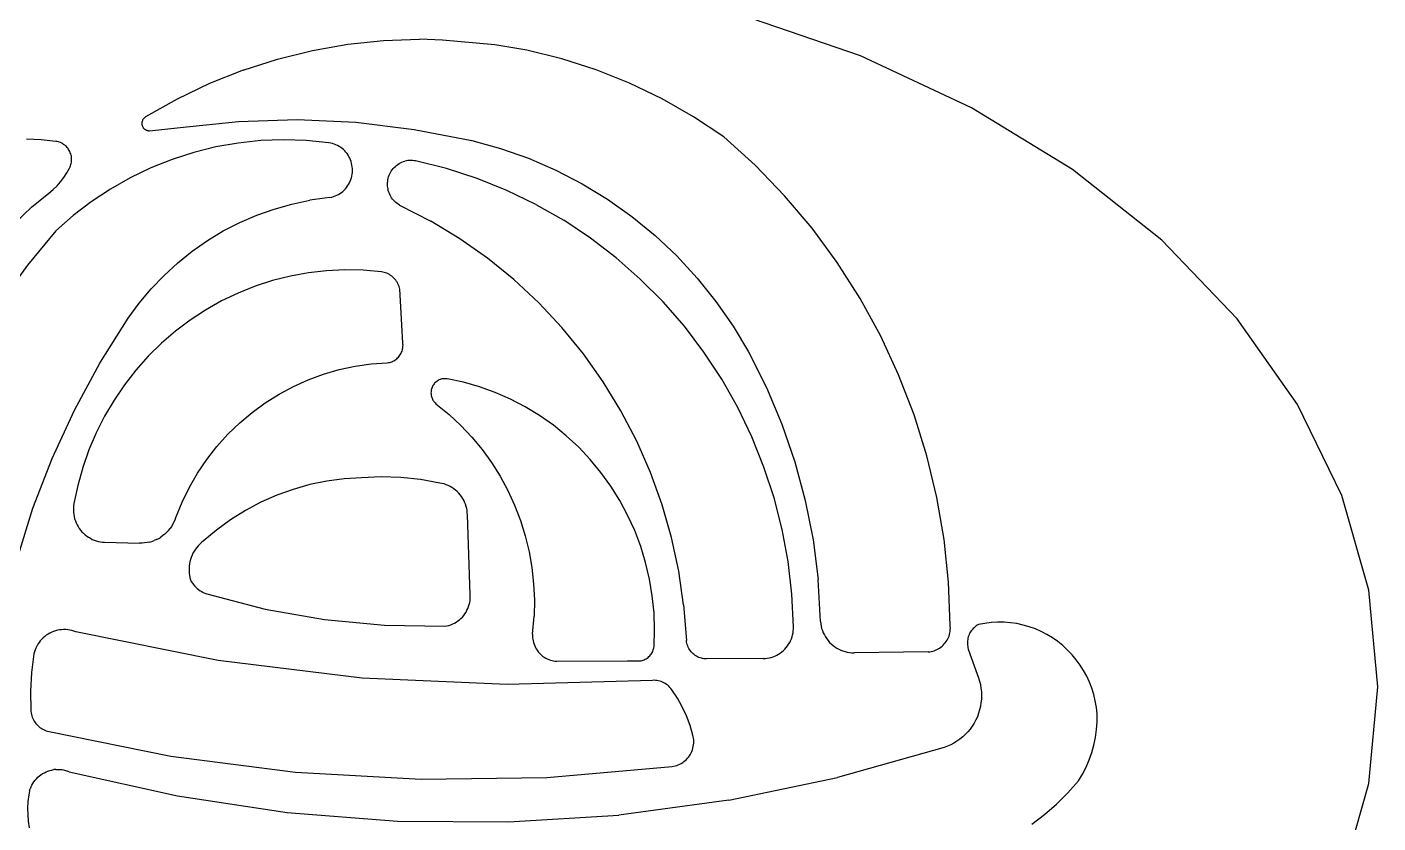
# Model space of a CAD drawing. Extents: x 396092 to 455492, y 17293 to 132793.
# Drawn here: x 413657.4 to 413787.5, y 60957.8 to 61034.6 of the extents above; entities that cross this region are included whole.
import ezdxf

# ---------------------------------------------------------------- set-up
doc = ezdxf.new("R2010")
doc.units = 0
doc.header["$LTSCALE"] = 1000
doc.header["$MEASUREMENT"] = 0
doc.layers.add('MU', color=34, linetype='Continuous')

msp = doc.modelspace()

# ---------------------------------------------------------------- linework, layer by layer
at = {"layer": 'MU', "color": 37}
for p, q in [((413737.66, 61031.78), (413726.13, 61035.75)), ((413684.86, 61032.31), (413688.28, 61032.91)), ((413688.28, 61032.91), (413691.73, 61033.27)), ((413691.73, 61033.27), (413695.19, 61033.39)), ((413697.41, 61033.31), (413695.19, 61033.39)), ((413702.45, 61032.85), (413697.41, 61033.31)), ((413705.52, 61032.32), (413702.45, 61032.85)), ((413678.19, 61030.42), (413681.5, 61031.48)), ((413681.5, 61031.48), (413684.86, 61032.31)), ((413708.89, 61031.49), (413705.52, 61032.32)), ((413712.19, 61030.43), (413708.89, 61031.49)), ((413748.38, 61026.78), (413737.66, 61031.78)), ((413678.19, 61030.42), (413674.96, 61029.13)), ((413715.42, 61029.14), (413712.19, 61030.43)), ((413674.96, 61029.13), (413671.83, 61027.62)), ((413718.56, 61027.63), (413715.42, 61029.14)), ((413671.83, 61027.62), (413668.8, 61025.9)), ((413721.58, 61025.91), (413718.56, 61027.63)), ((413758.11, 61020.83), (413748.38, 61026.78)), ((413668.44, 61025.34), (413668.43, 61025.29)), ((413668.43, 61025.29), (413668.43, 61025.24)), ((413668.43, 61025.24), (413668.44, 61025.2)), ((413668.45, 61025.43), (413668.44, 61025.38)), ((413668.44, 61025.38), (413668.44, 61025.34)), ((413668.44, 61025.2), (413668.44, 61025.15)), ((413668.44, 61025.15), (413668.45, 61025.1)), ((413668.46, 61025.47), (413668.45, 61025.43)), ((413668.45, 61025.1), (413668.47, 61025.06)), ((413668.48, 61025.52), (413668.46, 61025.47)), ((413668.47, 61025.06), (413668.48, 61025.02)), ((413668.49, 61025.56), (413668.48, 61025.52)), ((413668.48, 61025.02), (413668.5, 61024.97)), ((413668.51, 61025.6), (413668.49, 61025.56)), ((413668.5, 61024.97), (413668.52, 61024.93)), ((413668.54, 61025.65), (413668.51, 61025.6)), ((413668.52, 61024.93), (413668.55, 61024.89)), ((413668.56, 61025.68), (413668.54, 61025.65)), ((413668.55, 61024.89), (413668.57, 61024.85)), ((413668.59, 61025.72), (413668.56, 61025.68)), ((413668.57, 61024.85), (413668.6, 61024.82)), ((413668.62, 61025.76), (413668.59, 61025.72)), ((413668.6, 61024.82), (413668.63, 61024.78)), ((413668.65, 61025.79), (413668.62, 61025.76)), ((413668.63, 61024.78), (413668.67, 61024.75)), ((413668.69, 61025.82), (413668.65, 61025.79)), ((413668.72, 61025.85), (413668.69, 61025.82)), ((413668.76, 61025.87), (413668.72, 61025.85)), ((413668.8, 61025.9), (413668.76, 61025.87)), ((413669.17, 61024.57), (413672.13, 61024.89)), ((413672.13, 61024.89), (413677.75, 61025.47)), ((413677.75, 61025.47), (413683.4, 61025.64)), ((413683.4, 61025.64), (413689.05, 61025.38)), ((413689.05, 61025.38), (413694.67, 61024.7)), ((413724.49, 61023.98), (413721.58, 61025.91)), ((413658.74, 61023.69), (413657.31, 61023.74)), ((413660.16, 61023.54), (413658.74, 61023.69)), ((413660.27, 61023.52), (413660.16, 61023.54)), ((413660.39, 61023.5), (413660.27, 61023.52)), ((413660.5, 61023.46), (413660.39, 61023.5)), ((413668.67, 61024.75), (413668.7, 61024.72)), ((413668.7, 61024.72), (413668.74, 61024.69)), ((413668.74, 61024.69), (413668.78, 61024.67)), ((413668.78, 61024.67), (413668.82, 61024.65)), ((413668.82, 61024.65), (413668.86, 61024.63)), ((413668.86, 61024.63), (413668.9, 61024.61)), ((413668.9, 61024.61), (413668.95, 61024.6)), ((413668.95, 61024.6), (413668.99, 61024.59)), ((413668.99, 61024.59), (413669.04, 61024.58)), ((413669.04, 61024.58), (413669.08, 61024.57)), ((413669.08, 61024.57), (413669.13, 61024.57)), ((413669.13, 61024.57), (413669.17, 61024.57)), ((413679.9, 61023.61), (413677.72, 61023.38)), ((413682.09, 61023.69), (413679.9, 61023.61)), ((413684.28, 61023.62), (413682.09, 61023.69)), ((413686.46, 61023.4), (413684.28, 61023.62)), ((413694.67, 61024.7), (413700.22, 61023.61)), ((413700.22, 61023.61), (413702.98, 61022.86)), ((413727.52, 61021.24), (413724.49, 61023.98)), ((413660.6, 61023.42), (413660.5, 61023.46)), ((413660.71, 61023.37), (413660.6, 61023.42)), ((413660.81, 61023.31), (413660.71, 61023.37)), ((413660.9, 61023.25), (413660.81, 61023.31)), ((413661, 61023.18), (413660.9, 61023.25)), ((413661.08, 61023.11), (413661, 61023.18)), ((413661.17, 61023.03), (413661.08, 61023.11)), ((413661.24, 61022.94), (413661.17, 61023.03)), ((413661.32, 61022.85), (413661.24, 61022.94)), ((413661.38, 61022.75), (413661.32, 61022.85)), ((413661.44, 61022.65), (413661.38, 61022.75)), ((413661.49, 61022.55), (413661.44, 61022.65)), ((413661.54, 61022.44), (413661.49, 61022.55)), ((413661.58, 61022.33), (413661.54, 61022.44)), ((413661.61, 61022.22), (413661.58, 61022.33)), ((413661.64, 61022.11), (413661.61, 61022.22)), ((413673.43, 61022.47), (413671.34, 61021.8)), ((413675.56, 61023), (413673.43, 61022.47)), ((413677.72, 61023.38), (413675.56, 61023)), ((413686.63, 61023.37), (413686.46, 61023.4)), ((413686.8, 61023.33), (413686.63, 61023.37)), ((413686.96, 61023.28), (413686.8, 61023.33)), ((413687.13, 61023.22), (413686.96, 61023.28)), ((413687.28, 61023.15), (413687.13, 61023.22)), ((413687.43, 61023.06), (413687.28, 61023.15)), ((413687.58, 61022.97), (413687.43, 61023.06)), ((413687.72, 61022.86), (413687.58, 61022.97)), ((413687.85, 61022.75), (413687.72, 61022.86)), ((413687.98, 61022.63), (413687.85, 61022.75)), ((413688.09, 61022.5), (413687.98, 61022.63)), ((413688.2, 61022.36), (413688.09, 61022.5)), ((413688.3, 61022.22), (413688.2, 61022.36)), ((413688.39, 61022.07), (413688.3, 61022.22)), ((413702.98, 61022.86), (413705.68, 61021.91)), ((413661.22, 61020.51), (413661.47, 61020.97)), ((413661.47, 61020.97), (413661.52, 61021.08)), ((413661.52, 61021.08), (413661.56, 61021.19)), ((413661.56, 61021.19), (413661.6, 61021.3)), ((413661.6, 61021.3), (413661.63, 61021.41)), ((413661.63, 61021.41), (413661.65, 61021.53)), ((413661.65, 61021.99), (413661.64, 61022.11)), ((413661.66, 61021.88), (413661.65, 61021.99)), ((413661.65, 61021.53), (413661.66, 61021.64)), ((413661.66, 61021.76), (413661.66, 61021.88)), ((413661.66, 61021.64), (413661.66, 61021.76)), ((413669.3, 61020.98), (413667.31, 61020.03)), ((413671.34, 61021.8), (413669.3, 61020.98)), ((413688.47, 61021.91), (413688.39, 61022.07)), ((413688.54, 61021.75), (413688.47, 61021.91)), ((413688.6, 61021.59), (413688.54, 61021.75)), ((413688.64, 61021.42), (413688.6, 61021.59)), ((413688.68, 61021.25), (413688.64, 61021.42)), ((413688.71, 61021.07), (413688.68, 61021.25)), ((413688.72, 61020.9), (413688.71, 61021.07)), ((413688.72, 61020.72), (413688.72, 61020.9)), ((413692.56, 61020.8), (413692.65, 61020.92)), ((413692.65, 61020.92), (413692.75, 61021.03)), ((413692.75, 61021.03), (413692.86, 61021.13)), ((413692.86, 61021.13), (413692.98, 61021.23)), ((413692.98, 61021.23), (413693.1, 61021.32)), ((413693.1, 61021.32), (413693.22, 61021.4)), ((413693.22, 61021.4), (413693.36, 61021.47)), ((413693.36, 61021.47), (413693.49, 61021.53)), ((413693.49, 61021.53), (413693.63, 61021.59)), ((413693.63, 61021.59), (413693.77, 61021.63)), ((413693.92, 61021.66), (413693.77, 61021.63)), ((413694.07, 61021.69), (413693.92, 61021.66)), ((413694.21, 61021.7), (413694.07, 61021.69)), ((413694.36, 61021.7), (413694.21, 61021.7)), ((413694.51, 61021.7), (413694.36, 61021.7)), ((413694.66, 61021.68), (413694.51, 61021.7)), ((413694.8, 61021.66), (413694.66, 61021.68)), ((413697.8, 61020.91), (413694.8, 61021.66)), ((413700.74, 61019.96), (413697.8, 61020.91)), ((413705.68, 61021.91), (413708.31, 61020.78)), ((413730.36, 61018.29), (413727.52, 61021.24)), ((413660.26, 61019.26), (413660.61, 61019.65)), ((413660.61, 61019.65), (413660.93, 61020.07)), ((413660.93, 61020.07), (413661.22, 61020.51)), ((413667.31, 61020.03), (413665.4, 61018.94)), ((413688.43, 61019.54), (413688.51, 61019.7)), ((413688.51, 61019.7), (413688.57, 61019.86)), ((413688.57, 61019.86), (413688.62, 61020.03)), ((413688.62, 61020.03), (413688.67, 61020.2)), ((413688.67, 61020.2), (413688.7, 61020.37)), ((413688.7, 61020.37), (413688.72, 61020.55)), ((413688.72, 61020.55), (413688.72, 61020.72)), ((413692.1, 61019.54), (413692.12, 61019.69)), ((413692.12, 61019.69), (413692.14, 61019.84)), ((413692.14, 61019.84), (413692.17, 61019.99)), ((413692.17, 61019.99), (413692.21, 61020.13)), ((413692.21, 61020.13), (413692.26, 61020.27)), ((413692.26, 61020.27), (413692.33, 61020.41)), ((413692.33, 61020.41), (413692.39, 61020.55)), ((413692.39, 61020.55), (413692.47, 61020.68)), ((413692.47, 61020.68), (413692.56, 61020.8)), ((413703.6, 61018.8), (413700.74, 61019.96)), ((413708.31, 61020.78), (413710.86, 61019.46)), ((413766.69, 61014.01), (413758.11, 61020.83)), ((413657.8, 61017.19), (413659.48, 61018.56)), ((413659.48, 61018.56), (413659.88, 61018.89)), ((413659.88, 61018.89), (413660.26, 61019.26)), ((413665.4, 61018.94), (413663.56, 61017.72)), ((413686.89, 61018.22), (413687.05, 61018.28)), ((413687.05, 61018.28), (413687.21, 61018.35)), ((413687.21, 61018.35), (413687.37, 61018.42)), ((413687.37, 61018.42), (413687.51, 61018.51)), ((413687.51, 61018.51), (413687.66, 61018.61)), ((413687.66, 61018.61), (413687.79, 61018.72)), ((413687.79, 61018.72), (413687.92, 61018.84)), ((413687.92, 61018.84), (413688.04, 61018.96)), ((413688.04, 61018.96), (413688.15, 61019.1)), ((413688.15, 61019.1), (413688.26, 61019.24)), ((413688.26, 61019.24), (413688.35, 61019.39)), ((413688.35, 61019.39), (413688.43, 61019.54)), ((413692.1, 61019.38), (413692.1, 61019.54)), ((413692.11, 61019.23), (413692.1, 61019.38)), ((413692.12, 61019.08), (413692.11, 61019.23)), ((413692.15, 61018.93), (413692.12, 61019.08)), ((413692.18, 61018.79), (413692.15, 61018.93)), ((413692.23, 61018.64), (413692.18, 61018.79)), ((413692.28, 61018.5), (413692.23, 61018.64)), ((413692.35, 61018.36), (413692.28, 61018.5)), ((413692.42, 61018.23), (413692.35, 61018.36)), ((413706.39, 61017.46), (413703.6, 61018.8)), ((413710.86, 61019.46), (413713.31, 61017.96)), ((413733.01, 61015.16), (413730.36, 61018.29)), ((413656.22, 61015.7), (413657.8, 61017.19)), ((413663.56, 61017.72), (413661.8, 61016.38)), ((413679.5, 61016.42), (413681.18, 61017.02)), ((413681.18, 61017.02), (413682.89, 61017.5)), ((413682.89, 61017.5), (413684.63, 61017.87)), ((413686.56, 61018.14), (413684.63, 61017.87)), ((413686.56, 61018.14), (413686.73, 61018.17)), ((413686.73, 61018.17), (413686.89, 61018.22)), ((413692.5, 61018.1), (413692.42, 61018.23)), ((413692.59, 61017.98), (413692.5, 61018.1)), ((413692.69, 61017.86), (413692.59, 61017.98)), ((413692.79, 61017.76), (413692.69, 61017.86)), ((413692.9, 61017.65), (413692.79, 61017.76)), ((413693.02, 61017.56), (413692.9, 61017.65)), ((413693.14, 61017.48), (413693.02, 61017.56)), ((413693.27, 61017.4), (413693.14, 61017.48)), ((413693.27, 61017.4), (413696.29, 61015.84)), ((413706.39, 61017.46), (413709.08, 61015.93)), ((413713.31, 61017.96), (413715.65, 61016.3)), ((413661.8, 61016.38), (413660.14, 61014.92)), ((413676.28, 61014.9), (413677.87, 61015.72)), ((413677.87, 61015.72), (413679.5, 61016.42)), ((413699.08, 61014.15), (413696.29, 61015.84)), ((413711.66, 61014.21), (413709.08, 61015.93)), ((413715.65, 61016.3), (413717.88, 61014.47)), ((413660.14, 61014.92), (413657.43, 61011.62)), ((413674.76, 61013.98), (413676.28, 61014.9)), ((413717.88, 61014.47), (413719.98, 61012.49)), ((413735.44, 61011.85), (413733.01, 61015.16)), ((413673.29, 61012.95), (413674.76, 61013.98)), ((413701.75, 61012.27), (413699.08, 61014.15)), ((413714.13, 61012.32), (413711.66, 61014.21)), ((413773.96, 61006.42), (413766.69, 61014.01)), ((413670.58, 61010.62), (413671.9, 61011.83)), ((413671.9, 61011.83), (413673.29, 61012.95)), ((413704.28, 61010.21), (413701.75, 61012.27)), ((413716.46, 61010.27), (413714.13, 61012.32)), ((413719.98, 61012.49), (413721.93, 61010.36)), ((413737.65, 61008.38), (413735.44, 61011.85)), ((413657.43, 61011.62), (413654.95, 61008.15)), ((413669.34, 61009.32), (413670.58, 61010.62)), ((413682.74, 61010.55), (413681.03, 61010.12)), ((413684.48, 61010.86), (413682.74, 61010.55)), ((413686.23, 61011.06), (413684.48, 61010.86)), ((413687.99, 61011.15), (413686.23, 61011.06)), ((413689.76, 61011.11), (413687.99, 61011.15)), ((413691.52, 61010.95), (413689.76, 61011.11)), ((413691.65, 61010.93), (413691.52, 61010.95)), ((413691.78, 61010.9), (413691.65, 61010.93)), ((413691.91, 61010.87), (413691.78, 61010.9)), ((413692.04, 61010.82), (413691.91, 61010.87)), ((413692.16, 61010.76), (413692.04, 61010.82)), ((413692.28, 61010.7), (413692.16, 61010.76)), ((413692.4, 61010.62), (413692.28, 61010.7)), ((413692.51, 61010.54), (413692.4, 61010.62)), ((413692.62, 61010.46), (413692.51, 61010.54)), ((413692.72, 61010.36), (413692.62, 61010.46)), ((413668.19, 61007.94), (413669.34, 61009.32)), ((413679.35, 61009.57), (413677.71, 61008.91)), ((413681.03, 61010.12), (413679.35, 61009.57)), ((413692.81, 61010.26), (413692.72, 61010.36)), ((413692.9, 61010.15), (413692.81, 61010.26)), ((413692.98, 61010.04), (413692.9, 61010.15)), ((413693.05, 61009.92), (413692.98, 61010.04)), ((413693.11, 61009.8), (413693.05, 61009.92)), ((413693.17, 61009.68), (413693.11, 61009.8)), ((413693.22, 61009.55), (413693.17, 61009.68)), ((413693.26, 61009.41), (413693.22, 61009.55)), ((413693.29, 61009.28), (413693.26, 61009.41)), ((413693.58, 61004.11), (413693.29, 61009.28)), ((413706.67, 61007.98), (413704.28, 61010.21)), ((413718.66, 61008.06), (413716.46, 61010.27)), ((413721.93, 61010.36), (413723.74, 61008.11)), ((413667.13, 61006.48), (413668.19, 61007.94)), ((413676.11, 61008.15), (413674.57, 61007.28)), ((413677.71, 61008.91), (413676.11, 61008.15)), ((413708.91, 61005.59), (413706.67, 61007.98)), ((413720.7, 61005.71), (413718.66, 61008.06)), ((413723.74, 61008.11), (413725.39, 61005.73)), ((413739.62, 61004.77), (413737.65, 61008.38)), ((413674.57, 61007.28), (413673.08, 61006.3)), ((413664.39, 61002.15), (413667.13, 61006.48)), ((413673.08, 61006.3), (413671.67, 61005.23)), ((413710.98, 61003.05), (413708.91, 61005.59)), ((413722.59, 61003.22), (413720.7, 61005.71)), ((413725.39, 61005.73), (413726.88, 61003.24)), ((413779.78, 60998.18), (413773.96, 61006.42)), ((413670.32, 61004.07), (413669.05, 61002.82)), ((413671.67, 61005.23), (413670.32, 61004.07)), ((413693.59, 61004), (413693.58, 61004.11)), ((413693.6, 61003.88), (413693.59, 61004)), ((413741.35, 61001.03), (413739.62, 61004.77)), ((413669.05, 61002.82), (413667.86, 61001.49)), ((413692.99, 61002.58), (413693.08, 61002.66)), ((413693.08, 61002.66), (413693.16, 61002.74)), ((413693.16, 61002.74), (413693.23, 61002.83)), ((413693.23, 61002.83), (413693.3, 61002.92)), ((413693.3, 61002.92), (413693.36, 61003.01)), ((413693.36, 61003.01), (413693.41, 61003.11)), ((413693.41, 61003.11), (413693.46, 61003.22)), ((413693.46, 61003.22), (413693.5, 61003.32)), ((413693.5, 61003.32), (413693.53, 61003.43)), ((413693.53, 61003.43), (413693.56, 61003.54)), ((413693.56, 61003.54), (413693.58, 61003.65)), ((413693.58, 61003.65), (413693.59, 61003.77)), ((413693.59, 61003.77), (413693.6, 61003.88)), ((413712.88, 61000.37), (413710.98, 61003.05)), ((413724.3, 61000.6), (413722.59, 61003.22)), ((413726.88, 61003.24), (413728.61, 60999.81)), ((413661.94, 60997.64), (413664.39, 61002.15)), ((413667.86, 61001.49), (413666.76, 61000.08)), ((413685.94, 61001.1), (413687.45, 61001.54)), ((413687.45, 61001.54), (413688.97, 61001.86)), ((413688.97, 61001.86), (413690.52, 61002.08)), ((413690.52, 61002.08), (413692.08, 61002.19)), ((413692.08, 61002.19), (413692.19, 61002.21)), ((413692.19, 61002.21), (413692.3, 61002.23)), ((413692.3, 61002.23), (413692.41, 61002.26)), ((413692.41, 61002.26), (413692.51, 61002.3)), ((413692.51, 61002.3), (413692.62, 61002.34)), ((413692.62, 61002.34), (413692.72, 61002.39)), ((413692.72, 61002.39), (413692.81, 61002.45)), ((413692.81, 61002.45), (413692.91, 61002.51)), ((413692.91, 61002.51), (413692.99, 61002.58)), ((413666.76, 61000.08), (413665.76, 60998.6)), ((413683.05, 60999.92), (413684.47, 61000.56)), ((413684.47, 61000.56), (413685.94, 61001.1)), ((413696.53, 61000.07), (413696.48, 61000)), ((413696.59, 61000.15), (413696.53, 61000.07)), ((413696.64, 61000.22), (413696.59, 61000.15)), ((413696.71, 61000.28), (413696.64, 61000.22)), ((413696.77, 61000.34), (413696.71, 61000.28)), ((413696.84, 61000.4), (413696.77, 61000.34)), ((413696.92, 61000.45), (413696.84, 61000.4)), ((413696.99, 61000.5), (413696.92, 61000.45)), ((413697.07, 61000.54), (413696.99, 61000.5)), ((413697.16, 61000.57), (413697.07, 61000.54)), ((413697.24, 61000.6), (413697.16, 61000.57)), ((413697.33, 61000.63), (413697.24, 61000.6)), ((413697.42, 61000.64), (413697.33, 61000.63)), ((413697.5, 61000.66), (413697.42, 61000.64)), ((413697.59, 61000.66), (413697.5, 61000.66)), ((413697.68, 61000.66), (413697.59, 61000.66)), ((413697.77, 61000.66), (413697.68, 61000.66)), ((413697.86, 61000.64), (413697.77, 61000.66)), ((413699.43, 61000.31), (413697.86, 61000.64)), ((413700.97, 60999.87), (413699.43, 61000.31)), ((413714.59, 60997.56), (413712.88, 61000.37)), ((413725.84, 60997.88), (413724.3, 61000.6)), ((413742.84, 60997.18), (413741.35, 61001.03)), ((413680.33, 60998.34), (413681.66, 60999.18)), ((413681.66, 60999.18), (413683.05, 60999.92)), ((413696.3, 60999.39), (413696.29, 60999.3)), ((413696.29, 60999.3), (413696.3, 60999.21)), ((413696.31, 60999.48), (413696.3, 60999.39)), ((413696.3, 60999.21), (413696.3, 60999.12)), ((413696.3, 60999.12), (413696.32, 60999.03)), ((413696.32, 60999.57), (413696.31, 60999.48)), ((413696.34, 60999.66), (413696.32, 60999.57)), ((413696.32, 60999.03), (413696.34, 60998.94)), ((413696.37, 60999.75), (413696.34, 60999.66)), ((413696.34, 60998.94), (413696.36, 60998.85)), ((413696.36, 60998.85), (413696.4, 60998.77)), ((413696.4, 60999.84), (413696.37, 60999.75)), ((413696.44, 60999.92), (413696.4, 60999.84)), ((413696.4, 60998.77), (413696.43, 60998.68)), ((413696.48, 61000), (413696.44, 60999.92)), ((413702.48, 60999.33), (413700.97, 60999.87)), ((413703.96, 60998.68), (413702.48, 60999.33)), ((413728.61, 60999.81), (413730.1, 60996.27)), ((413659.79, 60992.98), (413661.94, 60997.64)), ((413665.76, 60998.6), (413664.85, 60997.06)), ((413679.06, 60997.41), (413680.33, 60998.34)), ((413696.43, 60998.68), (413696.48, 60998.6)), ((413696.48, 60998.6), (413696.52, 60998.53)), ((413696.52, 60998.53), (413696.58, 60998.45)), ((413696.58, 60998.45), (413696.63, 60998.38)), ((413696.63, 60998.38), (413696.7, 60998.32)), ((413696.7, 60998.32), (413696.76, 60998.25)), ((413696.76, 60998.25), (413698.03, 60997.22)), ((413705.38, 60997.94), (413703.96, 60998.68)), ((413706.76, 60997.1), (413705.38, 60997.94)), ((413716.11, 60994.64), (413714.59, 60997.56)), ((413727.2, 60995.05), (413725.84, 60997.88)), ((413784.05, 60989.41), (413779.78, 60998.18)), ((413664.85, 60997.06), (413664.04, 60995.45)), ((413676.73, 60995.3), (413677.86, 60996.39)), ((413677.86, 60996.39), (413679.06, 60997.41)), ((413698.03, 60997.22), (413699.17, 60996.16)), ((413699.17, 60996.16), (413700.23, 60995.03)), ((413708.08, 60996.18), (413706.76, 60997.1)), ((413709.33, 60995.16), (413708.08, 60996.18)), ((413730.1, 60996.27), (413731.35, 60992.63)), ((413744.06, 60993.23), (413742.84, 60997.18)), ((413664.04, 60995.45), (413663.34, 60993.8)), ((413675.67, 60994.12), (413676.73, 60995.3)), ((413700.23, 60995.03), (413701.22, 60993.83)), ((413710.52, 60994.06), (413709.33, 60995.16)), ((413728.37, 60992.14), (413727.2, 60995.05)), ((413663.34, 60993.8), (413662.75, 60992.11)), ((413674.7, 60992.87), (413675.67, 60994.12)), ((413701.22, 60993.83), (413702.13, 60992.57)), ((413711.63, 60992.88), (413710.52, 60994.06)), ((413717.44, 60991.62), (413716.11, 60994.64)), ((413657.94, 60988.17), (413659.79, 60992.98)), ((413673.81, 60991.56), (413674.7, 60992.87)), ((413702.13, 60992.57), (413702.96, 60991.25)), ((413712.66, 60991.63), (413711.63, 60992.88)), ((413731.35, 60992.63), (413732.35, 60988.91)), ((413745.03, 60989.22), (413744.06, 60993.23)), ((413662.75, 60992.11), (413662.26, 60990.37)), ((413673.02, 60990.19), (413673.81, 60991.56)), ((413687.91, 60991.01), (413686.25, 60990.79)), ((413689.58, 60991.11), (413687.91, 60991.01)), ((413691.48, 60991.19), (413689.58, 60991.11)), ((413693.38, 60991.14), (413691.48, 60991.19)), ((413695.27, 60990.94), (413693.38, 60991.14)), ((413697.14, 60990.6), (413695.27, 60990.94)), ((413702.96, 60991.25), (413703.7, 60989.88)), ((413713.61, 60990.31), (413712.66, 60991.63)), ((413718.55, 60988.51), (413717.44, 60991.62)), ((413729.34, 60989.16), (413728.37, 60992.14)), ((413662.26, 60990.37), (413661.89, 60988.61)), ((413672.32, 60988.76), (413673.02, 60990.19)), ((413683, 60989.99), (413681.43, 60989.42)), ((413684.61, 60990.45), (413683, 60989.99)), ((413686.25, 60990.79), (413684.61, 60990.45)), ((413697.35, 60990.56), (413697.14, 60990.6)), ((413697.55, 60990.51), (413697.35, 60990.56)), ((413697.75, 60990.44), (413697.55, 60990.51)), ((413697.94, 60990.36), (413697.75, 60990.44)), ((413698.13, 60990.27), (413697.94, 60990.36)), ((413698.31, 60990.17), (413698.13, 60990.27)), ((413698.49, 60990.05), (413698.31, 60990.17)), ((413698.65, 60989.92), (413698.49, 60990.05)), ((413698.81, 60989.78), (413698.65, 60989.92)), ((413698.96, 60989.63), (413698.81, 60989.78)), ((413699.09, 60989.47), (413698.96, 60989.63)), ((413703.7, 60989.88), (413704.35, 60988.46)), ((413714.48, 60988.93), (413713.61, 60990.31)), ((413661.86, 60988.41), (413661.84, 60988.2)), ((413661.89, 60988.61), (413661.86, 60988.41)), ((413671.71, 60987.29), (413672.32, 60988.76)), ((413679.9, 60988.74), (413678.42, 60987.95)), ((413681.43, 60989.42), (413679.9, 60988.74)), ((413699.22, 60989.3), (413699.09, 60989.47)), ((413699.34, 60989.13), (413699.22, 60989.3)), ((413699.44, 60988.94), (413699.34, 60989.13)), ((413699.53, 60988.75), (413699.44, 60988.94)), ((413699.61, 60988.55), (413699.53, 60988.75)), ((413699.68, 60988.35), (413699.61, 60988.55)), ((413699.73, 60988.15), (413699.68, 60988.35)), ((413704.35, 60988.46), (413704.91, 60987)), ((413715.24, 60987.5), (413714.48, 60988.93)), ((413719.46, 60985.34), (413718.55, 60988.51)), ((413730.12, 60986.11), (413729.34, 60989.16)), ((413732.35, 60988.91), (413733.1, 60985.13)), ((413745.72, 60985.14), (413745.03, 60989.22)), ((413786.65, 60980.28), (413784.05, 60989.41)), ((413656.41, 60983.26), (413657.94, 60988.17)), ((413661.84, 60988.2), (413661.84, 60987.99)), ((413661.84, 60987.99), (413661.85, 60987.78)), ((413661.85, 60987.78), (413661.87, 60987.57)), ((413661.87, 60987.57), (413661.91, 60987.37)), ((413661.91, 60987.37), (413661.96, 60987.16)), ((413661.96, 60987.16), (413662.03, 60986.97)), ((413671.53, 60986.84), (413671.63, 60987.06)), ((413671.63, 60987.06), (413671.71, 60987.29)), ((413676.99, 60987.06), (413675.63, 60986.07)), ((413678.42, 60987.95), (413676.99, 60987.06)), ((413699.77, 60987.94), (413699.73, 60988.15)), ((413699.79, 60987.73), (413699.77, 60987.94)), ((413699.8, 60987.52), (413699.79, 60987.73)), ((413700.07, 60979.85), (413699.8, 60987.52)), ((413715.92, 60986.02), (413715.24, 60987.5)), ((413662.03, 60986.97), (413662.1, 60986.77)), ((413662.1, 60986.77), (413662.19, 60986.58)), ((413662.19, 60986.58), (413662.29, 60986.4)), ((413662.29, 60986.4), (413662.4, 60986.23)), ((413662.4, 60986.23), (413662.53, 60986.06)), ((413662.53, 60986.06), (413662.66, 60985.9)), ((413662.66, 60985.9), (413662.81, 60985.75)), ((413662.81, 60985.75), (413662.96, 60985.61)), ((413670.65, 60985.68), (413670.83, 60985.85)), ((413670.83, 60985.85), (413670.99, 60986.03)), ((413670.99, 60986.03), (413671.15, 60986.21)), ((413671.29, 60986.41), (413671.15, 60986.21)), ((413671.42, 60986.62), (413671.29, 60986.41)), ((413671.42, 60986.62), (413671.53, 60986.84)), ((413675.63, 60986.07), (413674.35, 60984.98)), ((413704.91, 60987), (413705.38, 60985.51)), ((413716.5, 60984.49), (413715.92, 60986.02)), ((413730.69, 60983.02), (413730.12, 60986.11)), ((413662.96, 60985.61), (413663.12, 60985.49)), ((413663.12, 60985.49), (413663.29, 60985.37)), ((413663.29, 60985.37), (413663.47, 60985.27)), ((413663.47, 60985.27), (413663.65, 60985.17)), ((413663.65, 60985.17), (413663.84, 60985.09)), ((413663.84, 60985.09), (413664.04, 60985.03)), ((413664.04, 60985.03), (413664.24, 60984.97)), ((413664.24, 60984.97), (413664.44, 60984.93)), ((413664.44, 60984.93), (413664.64, 60984.91)), ((413664.64, 60984.91), (413664.84, 60984.89)), ((413664.84, 60984.89), (413668.21, 60984.8)), ((413668.45, 60984.8), (413668.21, 60984.8)), ((413668.69, 60984.82), (413668.45, 60984.8)), ((413668.93, 60984.85), (413668.69, 60984.82)), ((413669.16, 60984.9), (413668.93, 60984.85)), ((413669.16, 60984.9), (413669.4, 60984.97)), ((413669.4, 60984.97), (413669.62, 60985.05)), ((413669.84, 60985.15), (413669.62, 60985.05)), ((413669.84, 60985.15), (413670.06, 60985.26)), ((413670.06, 60985.26), (413670.26, 60985.39)), ((413670.46, 60985.53), (413670.26, 60985.39)), ((413670.65, 60985.68), (413670.46, 60985.53)), ((413673.86, 60984.55), (413673.72, 60984.38)), ((413674.02, 60984.7), (413673.86, 60984.55)), ((413674.18, 60984.85), (413674.02, 60984.7)), ((413674.35, 60984.98), (413674.18, 60984.85)), ((413705.38, 60985.51), (413705.74, 60983.98)), ((413716.97, 60982.93), (413716.5, 60984.49)), ((413720.16, 60982.11), (413719.46, 60985.34)), ((413733.1, 60985.13), (413733.58, 60981.31)), ((413746.15, 60981.03), (413745.72, 60985.14)), ((413673.12, 60983.23), (413673.06, 60983.01)), ((413673.19, 60983.43), (413673.12, 60983.23)), ((413673.27, 60983.64), (413673.19, 60983.43)), ((413673.36, 60983.83), (413673.27, 60983.64)), ((413673.47, 60984.02), (413673.36, 60983.83)), ((413673.59, 60984.21), (413673.47, 60984.02)), ((413673.72, 60984.38), (413673.59, 60984.21)), ((413705.74, 60983.98), (413706.01, 60982.44)), ((413672.99, 60982.58), (413672.98, 60982.36)), ((413672.98, 60982.36), (413672.98, 60982.14)), ((413672.98, 60982.14), (413672.99, 60981.92)), ((413673.02, 60982.8), (413672.99, 60982.58)), ((413672.99, 60981.92), (413673.02, 60981.71)), ((413673.06, 60983.01), (413673.02, 60982.8)), ((413706.01, 60982.44), (413706.18, 60980.88)), ((413717.34, 60981.34), (413716.97, 60982.93)), ((413720.63, 60978.84), (413720.16, 60982.11)), ((413731.06, 60979.89), (413730.69, 60983.02)), ((413673.02, 60981.71), (413673.06, 60981.49)), ((413673.06, 60981.49), (413673.12, 60981.28)), ((413673.12, 60981.28), (413673.2, 60981.12)), ((413673.2, 60981.12), (413673.29, 60980.97)), ((413673.29, 60980.97), (413673.4, 60980.82)), ((413673.4, 60980.82), (413673.51, 60980.68)), ((413673.51, 60980.68), (413673.63, 60980.55)), ((413673.63, 60980.55), (413673.76, 60980.43)), ((413706.18, 60980.88), (413706.25, 60979.32)), ((413717.61, 60979.72), (413717.34, 60981.34)), ((413733.81, 60977.24), (413733.58, 60981.31)), ((413746.31, 60976.89), (413746.15, 60981.03)), ((413673.76, 60980.43), (413673.9, 60980.32)), ((413673.9, 60980.32), (413674.04, 60980.22)), ((413674.04, 60980.22), (413674.2, 60980.13)), ((413674.2, 60980.13), (413674.35, 60980.05)), ((413674.35, 60980.05), (413674.51, 60979.98)), ((413674.51, 60979.98), (413674.68, 60979.92)), ((413674.68, 60979.92), (413680.31, 60978.45)), ((413700.02, 60979.07), (413700.05, 60979.26)), ((413700.05, 60979.26), (413700.07, 60979.46)), ((413700.08, 60979.65), (413700.07, 60979.85)), ((413700.07, 60979.46), (413700.08, 60979.65)), ((413706.25, 60979.32), (413706.22, 60977.75)), ((413717.78, 60978.1), (413717.61, 60979.72)), ((413731.22, 60976.75), (413731.06, 60979.89)), ((413787.53, 60970.95), (413786.65, 60980.28)), ((413680.31, 60978.45), (413686.04, 60977.44)), ((413699.44, 60977.83), (413699.56, 60977.99)), ((413699.56, 60977.99), (413699.67, 60978.15)), ((413699.67, 60978.15), (413699.76, 60978.33)), ((413699.76, 60978.33), (413699.84, 60978.5)), ((413699.84, 60978.5), (413699.91, 60978.69)), ((413699.91, 60978.69), (413699.97, 60978.88)), ((413699.97, 60978.88), (413700.02, 60979.07)), ((413717.83, 60976.46), (413717.78, 60978.1)), ((413720.63, 60978.84), (413720.9, 60975.41)), ((413686.04, 60977.44), (413691.82, 60976.89)), ((413691.82, 60976.89), (413697.63, 60976.79)), ((413697.63, 60976.79), (413697.82, 60976.83)), ((413697.82, 60976.83), (413698.01, 60976.87)), ((413698.01, 60976.87), (413698.2, 60976.93)), ((413698.2, 60976.93), (413698.38, 60977.01)), ((413698.38, 60977.01), (413698.55, 60977.09)), ((413698.55, 60977.09), (413698.72, 60977.19)), ((413698.72, 60977.19), (413698.88, 60977.3)), ((413698.88, 60977.3), (413699.03, 60977.41)), ((413699.03, 60977.41), (413699.18, 60977.54)), ((413699.18, 60977.54), (413699.32, 60977.68)), ((413699.32, 60977.68), (413699.44, 60977.83)), ((413706.08, 60976.02), (413706.22, 60977.75)), ((413731.22, 60976.55), (413731.22, 60976.75)), ((413733.81, 60977.24), (413733.84, 60977.01)), ((413733.84, 60977.01), (413733.88, 60976.79)), ((413733.88, 60976.79), (413733.93, 60976.58)), ((413746.32, 60976.74), (413746.31, 60976.89)), ((413746.33, 60976.59), (413746.32, 60976.74)), ((413748.61, 60976.65), (413748.52, 60976.56)), ((413748.71, 60976.74), (413748.61, 60976.65)), ((413748.81, 60976.82), (413748.71, 60976.74)), ((413748.92, 60976.89), (413748.81, 60976.82)), ((413749.04, 60976.95), (413748.92, 60976.89)), ((413749.65, 60977.07), (413749.04, 60976.95)), ((413750.26, 60977.15), (413749.65, 60977.07)), ((413750.88, 60977.19), (413750.26, 60977.15)), ((413751.5, 60977.18), (413750.88, 60977.19)), ((413752.12, 60977.13), (413751.5, 60977.18)), ((413752.73, 60977.04), (413752.12, 60977.13)), ((413753.34, 60976.91), (413752.73, 60977.04)), ((413753.93, 60976.74), (413753.34, 60976.91)), ((413754.52, 60976.53), (413753.93, 60976.74)), ((413658.65, 60975.37), (413658.53, 60975.22)), ((413658.78, 60975.52), (413658.65, 60975.37)), ((413658.93, 60975.67), (413658.78, 60975.52)), ((413659.08, 60975.8), (413658.93, 60975.67)), ((413659.23, 60975.92), (413659.08, 60975.8)), ((413659.4, 60976.03), (413659.23, 60975.92)), ((413659.57, 60976.13), (413659.4, 60976.03)), ((413659.75, 60976.22), (413659.57, 60976.13)), ((413659.93, 60976.29), (413659.75, 60976.22)), ((413660.12, 60976.35), (413659.93, 60976.29)), ((413660.31, 60976.4), (413660.12, 60976.35)), ((413660.51, 60976.44), (413660.31, 60976.4)), ((413660.7, 60976.46), (413660.51, 60976.44)), ((413660.9, 60976.47), (413660.7, 60976.46)), ((413661.1, 60976.47), (413660.9, 60976.47)), ((413661.29, 60976.45), (413661.1, 60976.47)), ((413661.49, 60976.42), (413661.29, 60976.45)), ((413661.68, 60976.38), (413661.49, 60976.42)), ((413661.87, 60976.32), (413661.68, 60976.38)), ((413662.06, 60976.25), (413661.87, 60976.32)), ((413675.78, 60973.5), (413662.06, 60976.25)), ((413706.08, 60976.02), (413706.08, 60975.86)), ((413706.08, 60975.86), (413706.08, 60975.69)), ((413706.08, 60975.69), (413706.1, 60975.53)), ((413706.1, 60975.53), (413706.13, 60975.37)), ((413706.13, 60975.37), (413706.17, 60975.21)), ((413717.78, 60974.83), (413717.83, 60976.46)), ((413720.92, 60975.28), (413720.9, 60975.41)), ((413730.85, 60975.23), (413730.94, 60975.4)), ((413730.94, 60975.4), (413731.02, 60975.59)), ((413731.02, 60975.59), (413731.08, 60975.77)), ((413731.08, 60975.77), (413731.13, 60975.96)), ((413731.13, 60975.96), (413731.18, 60976.16)), ((413731.18, 60976.16), (413731.2, 60976.36)), ((413731.2, 60976.36), (413731.22, 60976.55)), ((413733.93, 60976.58), (413734, 60976.37)), ((413734, 60976.37), (413734.09, 60976.16)), ((413734.09, 60976.16), (413734.19, 60975.96)), ((413734.19, 60975.96), (413734.3, 60975.77)), ((413734.3, 60975.77), (413734.42, 60975.59)), ((413734.42, 60975.59), (413734.56, 60975.41)), ((413734.56, 60975.41), (413734.7, 60975.24)), ((413745.84, 60975.19), (413745.93, 60975.32)), ((413745.93, 60975.32), (413746.01, 60975.44)), ((413746.01, 60975.44), (413746.08, 60975.58)), ((413746.08, 60975.58), (413746.15, 60975.71)), ((413746.15, 60975.71), (413746.2, 60975.85)), ((413746.2, 60975.85), (413746.24, 60976)), ((413746.24, 60976), (413746.28, 60976.14)), ((413746.28, 60976.14), (413746.3, 60976.29)), ((413746.3, 60976.29), (413746.32, 60976.44)), ((413746.32, 60976.44), (413746.33, 60976.59)), ((413747.98, 60975.38), (413747.97, 60975.25)), ((413748, 60975.51), (413747.98, 60975.38)), ((413748.02, 60975.64), (413748, 60975.51)), ((413748.06, 60975.77), (413748.02, 60975.64)), ((413748.1, 60975.89), (413748.06, 60975.77)), ((413748.15, 60976.02), (413748.1, 60975.89)), ((413748.21, 60976.14), (413748.15, 60976.02)), ((413748.28, 60976.25), (413748.21, 60976.14)), ((413748.35, 60976.36), (413748.28, 60976.25)), ((413748.43, 60976.46), (413748.35, 60976.36)), ((413748.52, 60976.56), (413748.43, 60976.46)), ((413755.09, 60976.28), (413754.52, 60976.53)), ((413755.64, 60976), (413755.09, 60976.28)), ((413756.17, 60975.67), (413755.64, 60976)), ((413756.68, 60975.31), (413756.17, 60975.67)), ((413757.17, 60974.92), (413756.68, 60975.31)), ((413658.04, 60974.12), (413657.81, 60972.33)), ((413658.09, 60974.32), (413658.04, 60974.12)), ((413658.16, 60974.51), (413658.09, 60974.32)), ((413658.23, 60974.69), (413658.16, 60974.51)), ((413658.32, 60974.87), (413658.23, 60974.69)), ((413658.42, 60975.05), (413658.32, 60974.87)), ((413658.53, 60975.22), (413658.42, 60975.05)), ((413706.17, 60975.21), (413706.22, 60975.05)), ((413706.22, 60975.05), (413706.28, 60974.9)), ((413706.28, 60974.9), (413706.35, 60974.75)), ((413706.35, 60974.75), (413706.43, 60974.61)), ((413706.43, 60974.61), (413706.52, 60974.47)), ((413706.52, 60974.47), (413706.61, 60974.34)), ((413706.61, 60974.34), (413706.72, 60974.22)), ((413706.72, 60974.22), (413706.83, 60974.1)), ((413706.83, 60974.1), (413706.95, 60973.99)), ((413717.37, 60973.94), (413717.44, 60974.03)), ((413717.44, 60974.03), (413717.5, 60974.11)), ((413717.5, 60974.11), (413717.56, 60974.21)), ((413717.56, 60974.21), (413717.62, 60974.3)), ((413717.62, 60974.3), (413717.66, 60974.4)), ((413717.66, 60974.4), (413717.7, 60974.51)), ((413717.7, 60974.51), (413717.74, 60974.61)), ((413717.74, 60974.61), (413717.76, 60974.72)), ((413717.76, 60974.72), (413717.78, 60974.83)), ((413720.95, 60975.15), (413720.92, 60975.28)), ((413720.98, 60975.02), (413720.95, 60975.15)), ((413721.03, 60974.89), (413720.98, 60975.02)), ((413721.08, 60974.77), (413721.03, 60974.89)), ((413721.14, 60974.66), (413721.08, 60974.77)), ((413721.21, 60974.54), (413721.14, 60974.66)), ((413721.28, 60974.43), (413721.21, 60974.54)), ((413721.36, 60974.33), (413721.28, 60974.43)), ((413721.45, 60974.23), (413721.36, 60974.33)), ((413721.54, 60974.14), (413721.45, 60974.23)), ((413721.64, 60974.06), (413721.54, 60974.14)), ((413721.75, 60973.98), (413721.64, 60974.06)), ((413729.43, 60973.92), (413729.61, 60974)), ((413729.61, 60974), (413729.78, 60974.1)), ((413729.78, 60974.1), (413729.94, 60974.21)), ((413729.94, 60974.21), (413730.1, 60974.32)), ((413730.1, 60974.32), (413730.25, 60974.45)), ((413730.25, 60974.45), (413730.39, 60974.59)), ((413730.39, 60974.59), (413730.52, 60974.74)), ((413730.52, 60974.74), (413730.64, 60974.89)), ((413730.64, 60974.89), (413730.75, 60975.06)), ((413730.75, 60975.06), (413730.85, 60975.23)), ((413734.7, 60975.24), (413734.86, 60975.09)), ((413734.86, 60975.09), (413735.03, 60974.94)), ((413735.03, 60974.94), (413735.2, 60974.81)), ((413735.2, 60974.81), (413735.39, 60974.69)), ((413735.39, 60974.69), (413735.58, 60974.59)), ((413735.58, 60974.59), (413735.78, 60974.49)), ((413735.78, 60974.49), (413735.98, 60974.41)), ((413735.98, 60974.41), (413736.19, 60974.35)), ((413736.19, 60974.35), (413736.4, 60974.3)), ((413736.4, 60974.3), (413736.62, 60974.26)), ((413736.62, 60974.26), (413736.84, 60974.24)), ((413736.84, 60974.24), (413737.06, 60974.24)), ((413744.19, 60974.33), (413737.06, 60974.24)), ((413744.19, 60974.33), (413744.34, 60974.34)), ((413744.34, 60974.34), (413744.48, 60974.36)), ((413744.48, 60974.36), (413744.63, 60974.39)), ((413744.63, 60974.39), (413744.77, 60974.43)), ((413744.77, 60974.43), (413744.91, 60974.48)), ((413744.91, 60974.48), (413745.04, 60974.54)), ((413745.04, 60974.54), (413745.17, 60974.61)), ((413745.17, 60974.61), (413745.3, 60974.69)), ((413745.3, 60974.69), (413745.42, 60974.78)), ((413745.42, 60974.78), (413745.54, 60974.87)), ((413745.54, 60974.87), (413745.65, 60974.97)), ((413745.65, 60974.97), (413745.75, 60975.08)), ((413745.75, 60975.08), (413745.84, 60975.19)), ((413747.97, 60975.25), (413747.97, 60975.11)), ((413747.97, 60975.11), (413747.98, 60974.98)), ((413747.98, 60974.98), (413748, 60974.85)), ((413748, 60974.85), (413748.02, 60974.72)), ((413748.02, 60974.72), (413748.06, 60974.59)), ((413748.06, 60974.59), (413748.92, 60972.16)), ((413757.63, 60974.5), (413757.17, 60974.92)), ((413757.63, 60974.5), (413758.06, 60974.04)), ((413758.46, 60973.56), (413758.06, 60974.04)), ((413689.67, 60971.8), (413675.78, 60973.5)), ((413706.95, 60973.99), (413707.08, 60973.89)), ((413707.08, 60973.89), (413707.21, 60973.8)), ((413707.21, 60973.8), (413707.35, 60973.72)), ((413707.35, 60973.72), (413707.49, 60973.64)), ((413707.49, 60973.64), (413707.64, 60973.58)), ((413707.64, 60973.58), (413707.8, 60973.53)), ((413707.8, 60973.53), (413707.95, 60973.48)), ((413707.95, 60973.48), (413708.11, 60973.45)), ((413708.11, 60973.45), (413708.27, 60973.43)), ((413708.27, 60973.43), (413708.43, 60973.42)), ((413708.43, 60973.42), (413715.24, 60973.46)), ((413715.24, 60973.46), (413716.53, 60973.45)), ((413716.53, 60973.45), (413716.64, 60973.48)), ((413716.64, 60973.48), (413716.74, 60973.52)), ((413716.74, 60973.52), (413716.84, 60973.56)), ((413716.84, 60973.56), (413716.94, 60973.61)), ((413716.94, 60973.61), (413717.03, 60973.66)), ((413717.03, 60973.66), (413717.12, 60973.72)), ((413717.12, 60973.72), (413717.21, 60973.79)), ((413717.21, 60973.79), (413717.29, 60973.86)), ((413717.29, 60973.86), (413717.37, 60973.94)), ((413721.86, 60973.91), (413721.75, 60973.98)), ((413721.97, 60973.85), (413721.86, 60973.91)), ((413722.09, 60973.79), (413721.97, 60973.85)), ((413722.21, 60973.75), (413722.09, 60973.79)), ((413722.34, 60973.71), (413722.21, 60973.75)), ((413722.46, 60973.68), (413722.34, 60973.71)), ((413722.59, 60973.66), (413722.46, 60973.68)), ((413722.72, 60973.64), (413722.59, 60973.66)), ((413722.85, 60973.64), (413722.72, 60973.64)), ((413728.3, 60973.67), (413722.85, 60973.64)), ((413728.3, 60973.67), (413728.49, 60973.68)), ((413728.49, 60973.68), (413728.69, 60973.7)), ((413728.69, 60973.7), (413728.88, 60973.74)), ((413728.88, 60973.74), (413729.07, 60973.79)), ((413729.07, 60973.79), (413729.25, 60973.85)), ((413729.25, 60973.85), (413729.43, 60973.92)), ((413758.83, 60973.05), (413758.46, 60973.56)), ((413759.17, 60972.52), (413758.83, 60973.05)), ((413657.81, 60972.33), (413657.71, 60970.52)), ((413703.64, 60971.16), (413689.67, 60971.8)), ((413717.62, 60971.57), (413703.64, 60971.16)), ((413717.77, 60971.58), (413717.62, 60971.57)), ((413717.91, 60971.57), (413717.77, 60971.58)), ((413718.05, 60971.56), (413717.91, 60971.57)), ((413718.19, 60971.53), (413718.05, 60971.56)), ((413718.33, 60971.5), (413718.19, 60971.53)), ((413718.47, 60971.45), (413718.33, 60971.5)), ((413718.61, 60971.4), (413718.47, 60971.45)), ((413748.92, 60972.16), (413749.05, 60971.83)), ((413749.05, 60971.83), (413749.15, 60971.5)), ((413749.15, 60971.5), (413749.23, 60971.16)), ((413759.47, 60971.97), (413759.17, 60972.52)), ((413759.73, 60971.39), (413759.47, 60971.97)), ((413657.71, 60970.52), (413657.74, 60968.71)), ((413718.74, 60971.34), (413718.61, 60971.4)), ((413718.86, 60971.26), (413718.74, 60971.34)), ((413718.98, 60971.19), (413718.86, 60971.26)), ((413719.1, 60971.1), (413718.98, 60971.19)), ((413719.21, 60971), (413719.1, 60971.1)), ((413719.31, 60970.9), (413719.21, 60971)), ((413719.41, 60970.79), (413719.31, 60970.9)), ((413719.5, 60970.67), (413719.41, 60970.79)), ((413720.03, 60969.86), (413719.5, 60970.67)), ((413749.23, 60971.16), (413749.28, 60970.81)), ((413749.28, 60970.81), (413749.32, 60970.47)), ((413749.32, 60970.47), (413749.33, 60970.12)), ((413749.33, 60970.12), (413749.32, 60969.77)), ((413759.96, 60970.81), (413759.73, 60971.39)), ((413760.14, 60970.2), (413759.96, 60970.81)), ((413760.29, 60969.59), (413760.14, 60970.2)), ((413786.65, 60961.62), (413787.53, 60970.95)), ((413720.5, 60969.02), (413720.03, 60969.86)), ((413720.91, 60968.14), (413720.5, 60969.02)), ((413749.23, 60969.07), (413749.15, 60968.73)), ((413749.28, 60969.42), (413749.23, 60969.07)), ((413749.32, 60969.77), (413749.28, 60969.42)), ((413760.4, 60968.97), (413760.29, 60969.59)), ((413760.47, 60968.34), (413760.4, 60968.97)), ((413657.74, 60968.71), (413657.75, 60968.57)), ((413657.75, 60968.57), (413657.77, 60968.43)), ((413657.77, 60968.43), (413657.79, 60968.29)), ((413657.79, 60968.29), (413657.83, 60968.16)), ((413657.83, 60968.16), (413657.87, 60968.02)), ((413657.87, 60968.02), (413657.92, 60967.89)), ((413657.92, 60967.89), (413657.98, 60967.77)), ((413657.98, 60967.77), (413658.05, 60967.65)), ((413658.05, 60967.65), (413658.13, 60967.53)), ((413658.13, 60967.53), (413658.21, 60967.42)), ((413721.25, 60967.23), (413720.91, 60968.14)), ((413748.78, 60967.76), (413748.62, 60967.45)), ((413748.93, 60968.07), (413748.78, 60967.76)), ((413749.05, 60968.4), (413748.93, 60968.07)), ((413749.15, 60968.73), (413749.05, 60968.4)), ((413760.41, 60966.83), (413760.47, 60967.58)), ((413760.47, 60967.58), (413760.47, 60968.34)), ((413658.21, 60967.42), (413658.3, 60967.31)), ((413658.3, 60967.31), (413658.4, 60967.21)), ((413658.4, 60967.21), (413658.5, 60967.12)), ((413658.5, 60967.12), (413658.61, 60967.03)), ((413658.61, 60967.03), (413658.72, 60966.96)), ((413658.72, 60966.96), (413658.84, 60966.89)), ((413658.84, 60966.89), (413658.96, 60966.82)), ((413658.96, 60966.82), (413659.09, 60966.77)), ((413659.09, 60966.77), (413659.22, 60966.72)), ((413659.22, 60966.72), (413659.35, 60966.69)), ((413659.35, 60966.69), (413671.23, 60964.28)), ((413721.52, 60966.3), (413721.25, 60967.23)), ((413721.56, 60966.14), (413721.52, 60966.3)), ((413747.77, 60966.35), (413747.52, 60966.12)), ((413748.01, 60966.61), (413747.77, 60966.35)), ((413748.23, 60966.87), (413748.01, 60966.61)), ((413748.43, 60967.16), (413748.23, 60966.87)), ((413748.62, 60967.45), (413748.43, 60967.16)), ((413760.31, 60966.08), (413760.41, 60966.83)), ((413721.48, 60964.88), (413721.52, 60965.04)), ((413721.52, 60965.04), (413721.56, 60965.19)), ((413721.59, 60965.99), (413721.56, 60966.14)), ((413721.56, 60965.19), (413721.59, 60965.35)), ((413721.6, 60965.83), (413721.59, 60965.99)), ((413721.59, 60965.35), (413721.6, 60965.51)), ((413721.61, 60965.67), (413721.6, 60965.83)), ((413721.6, 60965.51), (413721.61, 60965.67)), ((413745.74, 60965.11), (413735.45, 60962.2)), ((413746.06, 60965.23), (413745.74, 60965.11)), ((413746.37, 60965.36), (413746.06, 60965.23)), ((413746.68, 60965.52), (413746.37, 60965.36)), ((413746.97, 60965.7), (413746.68, 60965.52)), ((413747.25, 60965.9), (413746.97, 60965.7)), ((413747.52, 60966.12), (413747.25, 60965.9)), ((413759.95, 60964.61), (413760.15, 60965.34)), ((413760.15, 60965.34), (413760.31, 60966.08)), ((413671.23, 60964.28), (413683.25, 60962.72)), ((413720.4, 60963.56), (413720.54, 60963.64)), ((413720.54, 60963.64), (413720.66, 60963.74)), ((413720.66, 60963.74), (413720.79, 60963.84)), ((413720.79, 60963.84), (413720.9, 60963.95)), ((413720.9, 60963.95), (413721.01, 60964.06)), ((413721.01, 60964.06), (413721.11, 60964.18)), ((413721.11, 60964.18), (413721.2, 60964.31)), ((413721.2, 60964.31), (413721.28, 60964.45)), ((413721.28, 60964.45), (413721.36, 60964.59)), ((413721.36, 60964.59), (413721.42, 60964.73)), ((413721.42, 60964.73), (413721.48, 60964.88)), ((413759.4, 60963.21), (413759.7, 60963.9)), ((413759.7, 60963.9), (413759.95, 60964.61)), ((413658.41, 60962.23), (413658.56, 60962.36)), ((413658.56, 60962.36), (413658.71, 60962.47)), ((413658.71, 60962.47), (413658.87, 60962.58)), ((413658.87, 60962.58), (413659.04, 60962.67)), ((413659.04, 60962.67), (413659.21, 60962.76)), ((413659.21, 60962.76), (413659.39, 60962.83)), ((413659.39, 60962.83), (413659.57, 60962.89)), ((413659.57, 60962.89), (413659.76, 60962.93)), ((413659.76, 60962.93), (413659.95, 60962.97)), ((413660.14, 60962.99), (413659.95, 60962.97)), ((413660.14, 60962.99), (413660.33, 60962.99)), ((413660.33, 60962.99), (413660.52, 60962.99)), ((413660.52, 60962.99), (413660.71, 60962.97)), ((413660.71, 60962.97), (413660.9, 60962.94)), ((413660.9, 60962.94), (413661.08, 60962.89)), ((413661.08, 60962.89), (413661.26, 60962.83)), ((413661.44, 60962.76), (413661.26, 60962.83)), ((413661.44, 60962.76), (413671.87, 60960.43)), ((413683.25, 60962.72), (413695.34, 60962.04)), ((413707.45, 60962.22), (413719.52, 60963.26)), ((413719.52, 60963.26), (413719.67, 60963.29)), ((413719.67, 60963.29), (413719.82, 60963.32)), ((413719.82, 60963.32), (413719.97, 60963.37)), ((413719.97, 60963.37), (413720.12, 60963.42)), ((413720.12, 60963.42), (413720.26, 60963.49)), ((413720.26, 60963.49), (413720.4, 60963.56)), ((413758.67, 60961.89), (413759.06, 60962.54)), ((413759.06, 60962.54), (413759.4, 60963.21)), ((413657.61, 60960.92), (413657.67, 60961.1)), ((413657.75, 60961.28), (413657.67, 60961.1)), ((413657.75, 60961.28), (413657.83, 60961.46)), ((413657.83, 60961.46), (413657.93, 60961.63)), ((413657.93, 60961.63), (413658.03, 60961.79)), ((413658.03, 60961.79), (413658.15, 60961.95)), ((413658.15, 60961.95), (413658.28, 60962.09)), ((413658.28, 60962.09), (413658.41, 60962.23)), ((413695.34, 60962.04), (413707.45, 60962.22)), ((413724.99, 60960.02), (413735.45, 60962.2)), ((413757.66, 60960.73), (413758.67, 60961.89)), ((413784.05, 60952.49), (413786.65, 60961.62)), ((413657.46, 60959.9), (413657.42, 60959.26)), ((413657.53, 60960.54), (413657.46, 60959.9)), ((413657.57, 60960.73), (413657.53, 60960.54)), ((413657.61, 60960.92), (413657.57, 60960.73)), ((413671.87, 60960.43), (413682.43, 60958.84)), ((413724.99, 60960.02), (413714.4, 60958.59)), ((413756.57, 60959.65), (413757.66, 60960.73)), ((413657.42, 60959.26), (413657.44, 60958.62)), ((413657.44, 60958.62), (413657.49, 60957.99)), ((413682.43, 60958.84), (413693.08, 60958)), ((413703.75, 60957.92), (413714.4, 60958.59)), ((413754.18, 60957.72), (413755.41, 60958.64)), ((413755.41, 60958.64), (413756.57, 60959.65)), ((413657.49, 60957.99), (413657.59, 60957.35)), ((413693.08, 60958), (413703.75, 60957.92))]:
    msp.add_line(p, q, dxfattribs=at)

doc.saveas('drawing.dxf')
